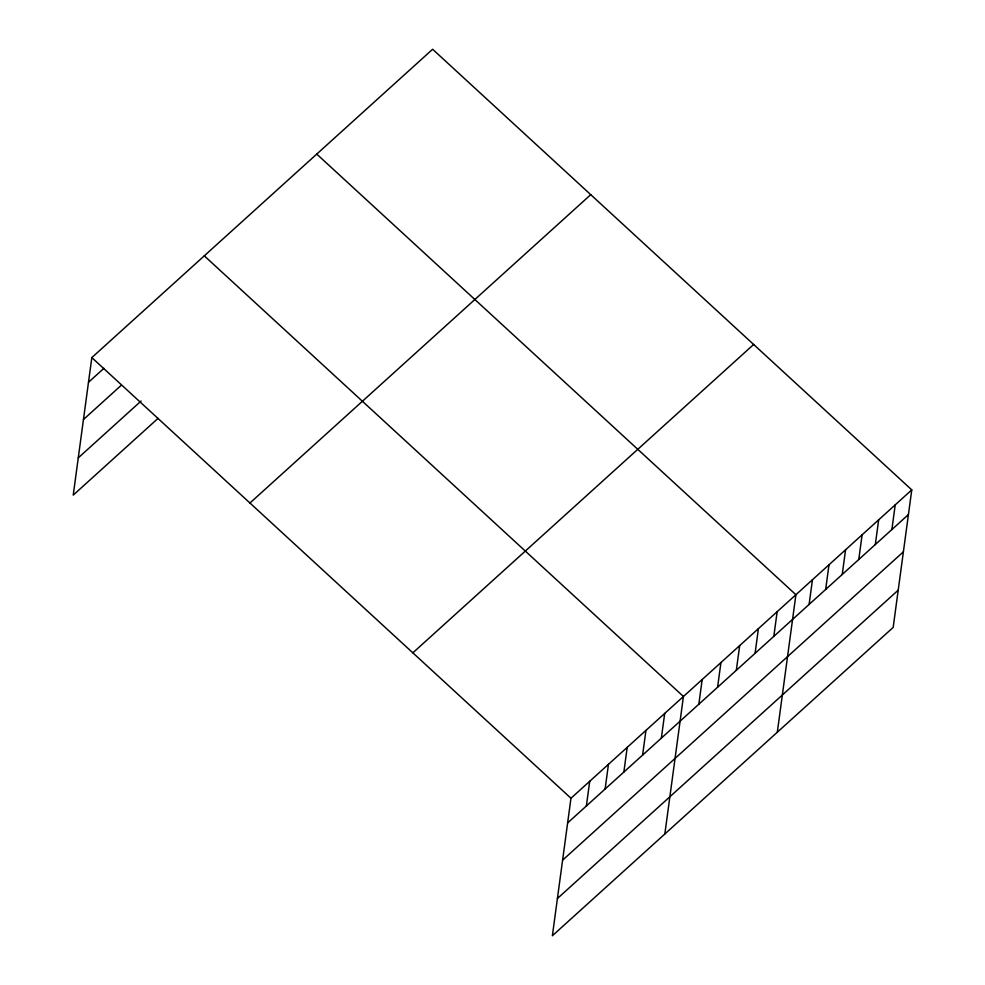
<?xml version="1.0" encoding="UTF-8"?>
<svg xmlns="http://www.w3.org/2000/svg" width="985" height="985" viewBox="0 0 985 985"><rect width="100%" height="100%" fill="white"/><g stroke="black" fill="none" stroke-linecap="round" stroke-linejoin="round"><path stroke-width="1.48" d="M911.765 489.89L570.968 798.244L552.376 935.75L893.173 627.408L911.765 489.89L432.624 49.25L91.827 357.592L73.235 495.11L158.129 418.293M586.383 805.964L589.719 781.277M605.122 789.01L608.459 764.323M623.862 772.055L627.199 747.369M642.614 755.089L645.951 730.402M661.354 738.134L664.69 713.448M664.838 834L683.43 696.481L204.289 255.841M698.845 704.213L702.182 679.527M717.585 687.259L720.921 662.573M736.324 670.292L739.673 645.606M755.076 653.338L758.413 628.652M773.816 636.384L777.153 611.685M777.313 732.237L795.905 594.731L316.751 154.091M809.116 604.445L812.453 579.759M825.664 589.461L829.001 564.774M842.224 574.489L845.561 549.802M858.772 559.517L862.109 534.83M875.32 544.533L878.669 519.846M891.881 529.561L895.217 504.874M88.49 382.279L103.918 368.316M83.454 419.512L120.933 385.591M78.258 457.877L141.114 401.006M249.944 503.015L590.741 194.661M412.85 652.833L753.648 344.479M567.631 822.931L908.429 514.576M562.595 860.164L903.393 551.809M557.412 898.517L898.209 590.175M91.827 357.592L570.968 798.244"/></g></svg>
